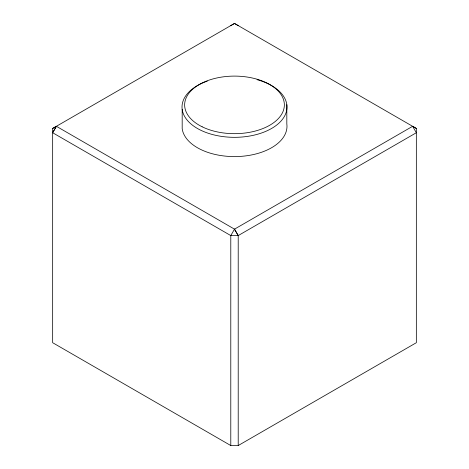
<?xml version="1.0" encoding="UTF-8"?>
<svg xmlns="http://www.w3.org/2000/svg" width="469" height="469" viewBox="0 0 469 469"><rect width="100%" height="100%" fill="white"/><g stroke="black" fill="none" stroke-linecap="round" stroke-linejoin="round"><path stroke-width="0.7" d="M52.663 132.739L56.374 126.29L234.5 229.153L238.211 235.579L238.211 445.55L230.789 445.55L52.663 342.71L52.663 128.453L56.374 126.29L52.663 132.739L230.789 235.579L238.211 235.579L416.337 132.739L412.644 126.302L234.5 229.153L230.789 235.579L230.789 445.55M230.789 25.613L234.5 23.45L416.337 128.453L416.337 342.71L238.211 445.55M52.663 128.453L234.5 23.45L238.211 25.613M412.626 126.29L416.337 128.453M234.5 229.153L238.211 235.579M286.817 104.628L286.817 123.892A52.481 30.297 0 0 1 238.657 156.494A52.481 30.297 0 0 1 182.183 128.688L182.183 109.429M257.059 79.671A52.481 30.297 0 0 1 276.651 125.082A52.481 30.297 0 0 1 195.702 127.433A52.481 30.297 0 0 1 207.298 81.119M202.145 126.788A49.855 28.785 0 0 0 283.528 110.115A49.855 28.785 0 0 0 217.827 77.76A49.855 28.785 0 0 0 202.145 126.788"/></g></svg>
